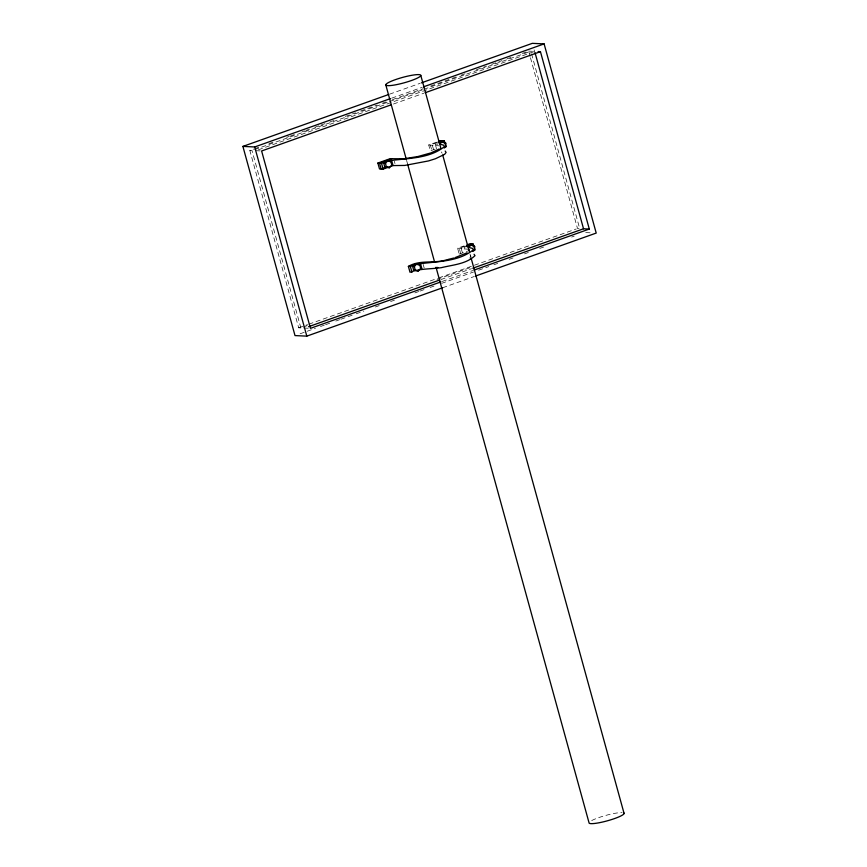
<?xml version="1.0" encoding="UTF-8"?>
<svg xmlns="http://www.w3.org/2000/svg" width="867" height="867" viewBox="0 0 867 867"><rect width="100%" height="100%" fill="white"/><g stroke="black" fill="none" stroke-linecap="round" stroke-linejoin="round"><path stroke-width="0.65" stroke-dasharray="4.33 3.25" d="M469.751 258.063L470.998 256.426L470.185 255.18M389.511 94.2L420.116 83.308M391.786 98.134L422.251 87.285M308.164 328.246L298.671 327.802L249.815 150.425L253.63 149.07M254.909 148.615L258.724 147.26M268.911 143.629L274.005 141.809M286.739 137.279L289.285 136.368M290.553 135.924L294.368 134.558M302.009 131.838L304.555 130.928M305.834 130.483L309.649 129.118M314.743 127.308L319.836 125.487M321.115 125.032L324.93 123.678M330.024 121.868L333.838 120.502M345.304 116.427L355.492 112.797M360.585 110.987L377.134 105.091M382.228 103.271L386.043 101.916M392.415 99.651L422.966 88.77M430.606 86.05L456.075 76.979M461.168 75.158L464.983 73.803M476.438 69.718L486.625 66.098M491.719 64.277L501.906 60.657M507 58.837L510.815 57.482M522.281 53.396L526.096 52.042M254.551 149.623L388.243 102.013M389.511 101.558L422.619 89.778M423.887 89.323L530.842 51.229M258.388 149.796L534.679 51.413L528.642 51.131M393.423 104.029L423.844 93.203M435.136 149.135L430.335 150.847L428.71 144.962L437.12 141.96M437.564 142.47L430.357 145.038L431.972 150.923M436.524 148.799L435.223 144.095L439.797 142.47M465.232 246.13L459.228 248.276L460.854 254.161L459.207 254.085L457.592 248.2L464.799 245.632M466.381 246.521L464.094 247.333L465.07 250.866M459.207 254.085L467.616 251.094M298.671 327.802L307.579 324.626M308.858 324.171L437.445 278.383M438.724 277.928L576.23 228.964M303.407 327L307.232 325.634M437.098 279.391L471.475 267.144M440.935 279.564L471.496 268.683M442.278 281.407L472.699 270.58M300.112 333.773L315.404 328.322M320.508 326.501L324.334 325.147M325.602 324.692L330.706 322.871M335.8 321.061L339.626 319.695M340.904 319.24L354.928 314.244M356.207 313.789L363.858 311.069M375.324 306.983L379.15 305.618M390.627 301.532L394.452 300.177M414.849 292.905L418.674 291.55M419.953 291.095L425.047 289.275M430.151 287.465L433.977 286.099M441.617 283.379L473.49 272.021M478.595 270.211L488.793 266.581M493.897 264.76L497.723 263.395M509.189 259.309L513.015 257.954M524.492 253.868L528.317 252.503M539.794 248.417L543.62 247.052M571.667 237.059L574.214 236.16M442.625 287.768L474.357 276.465M428.71 144.962L438.756 145.808M457.592 248.2L468.57 249.295M435.223 144.095L437.813 144.204M249.815 150.425L252.004 150.533L300.86 327.91M255.841 150.706L260.458 150.923M585.724 232.584L592.28 232.887M441.314 151.942L442.127 153.188M534.105 49.874L534.82 52.486M531.558 53.841L579.698 228.606L577.498 228.509L530.441 57.656M529 52.432L530.084 56.344M470.022 254.172L470.748 256.773M461.19 248.363L462.49 253.077M432.319 145.125L433.619 149.839M406.58 160.352L407.653 164.264M423.204 264.478L424.18 268.011M394.333 161.24L394.984 163.592M591.706 820.561A18.185 2.818 -15.4 0 1 622.083 812.596"/><path stroke-width="1.3" d="M383.832 163.256L386.129 160.655L390.909 161.63L391.754 165.131L389.456 167.732L384.677 166.757L383.832 163.256L385.479 163.332L387.766 160.731M412.714 266.494L415 263.893L419.78 264.868L420.625 268.369L418.338 270.97L413.559 269.995L412.714 266.494L414.35 266.57L416.648 263.969M444.142 148.04L445.876 146.816L445.779 143.185L442.918 141.494L441.281 141.419L439.797 142.47L443.46 141.82M440.154 143.434L442.918 141.494M473.014 251.278L474.748 250.054L474.65 246.423L471.789 244.732L470.152 244.657L468.668 245.708L472.342 245.058M471.789 244.732L469.036 246.683L467.389 246.607M439.255 148.94L431.137 152.841L417.97 156.515L403.979 158.769L390.074 158.715L377.882 163.061L379.497 168.946L383.106 169.119L393.044 165.575L404.716 165.445L428.471 160.937L435.483 158.726L444.673 154.304L446.093 152.44L445.183 151.031M467.053 252.806L455.056 257.64M442.625 287.768L306.81 336.136L295.008 335.583L242.901 146.415L388.243 94.655M421.384 82.853L532.305 43.35L544.108 43.892L596.214 233.071L475.625 276.009M242.901 146.415L254.703 146.957L390.518 98.589M423.519 86.841L544.108 43.892M390.887 104.94L261.617 150.977L310.473 328.344L441.01 281.862M425.112 92.747L540.444 51.673L589.3 229.051L473.967 270.125M438.323 141.538L440.729 140.682L444.337 140.844L445.952 146.74M391.721 158.791L379.518 163.137L381.144 169.022L387.235 166.854M438.767 142.036L442.365 140.757M377.882 163.061L381.48 163.234L384.948 161.999M440.393 144.301L443.568 145.147L444.478 146.556C428.927 159.3 406.276 157.967 387.56 161.067L390.909 161.63M444.337 140.844L441.281 141.419M467.205 244.776L469.6 243.92L473.209 244.082L474.834 249.978L472.526 250.791M474.065 254.269L474.975 255.678C466.305 264.121 452.596 264.858 441.303 267.675C430.671 269.16 419.996 268.456 410.015 272.26L408.39 266.375C420.311 259.385 434.118 263.926 446.841 259.753M466.435 245.708L471.247 243.995M408.39 266.375L410.362 266.472L415.564 264.619M469.264 247.539L472.439 248.385L473.349 249.794C457.798 262.538 435.147 261.205 416.431 264.305L419.78 264.868M466.381 246.521L473.209 244.082M308.522 326.718L439.656 280.019M472.764 268.228L583.534 228.79L589.3 229.051M448.011 259.471L453.82 258.03M435.613 267.751L437.878 267.448M538.136 51.576L540.444 51.673M444.142 143.109L445.779 143.185M384.677 166.757L389.456 167.732M473.014 246.347L474.65 246.423M413.559 269.995L418.338 270.97M470.152 244.657L470.705 244.982M468.57 249.295L469.372 250.541M535.037 52.714L583.534 228.79M420.82 75.537A18.185 2.818 -15.4 0 1 393.943 85.107A18.185 2.818 -15.4 0 1 395.092 79.753A18.185 2.818 -15.4 0 1 420.82 75.537L440.935 148.55M442.734 155.074L469.307 251.56M471.106 258.073L624.099 813.528M385.75 84.728L406.222 159.051M407.653 164.264L434.595 262.062M436.025 267.274L589.018 822.718A18.185 2.818 -15.4 0 0 608.19 820.583A18.185 2.818 -15.4 0 0 623.676 812.888M420.289 262.929L421.915 268.813M391.418 159.691L393.044 165.575M410.362 266.472L411.977 272.357M381.48 163.234L383.106 169.119M254.703 146.957L306.81 336.136M414.35 266.57L415.195 270.07M385.479 163.332L386.324 166.832"/></g></svg>
